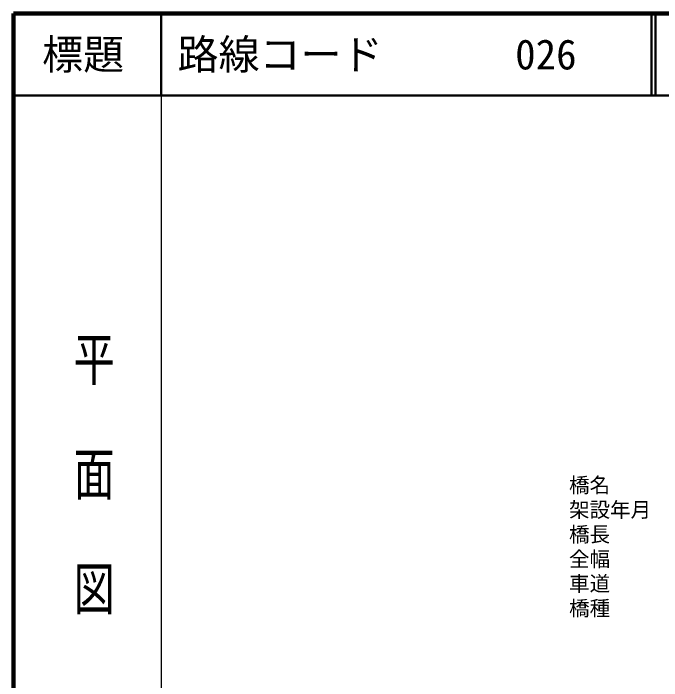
# Model space of a CAD drawing. Units: millimetres, scale not verified. Extents: x 40000 to 680000, y 20000 to 380000.
# Drawn here: x 40000 to 118986, y 298710 to 380000 of the extents above; entities that cross this region are included whole.
import ezdxf
from ezdxf.enums import TextEntityAlignment as Align

# ---------------------------------------------------------------- set-up
doc = ezdxf.new("R2010")
doc.units = ezdxf.units.MM
doc.header["$LTSCALE"] = 1000
doc.layers.add('M-BMK-HTXT', color=7, linetype='Continuous')
doc.layers.add('M-TTL-TXT', color=7, linetype='Continuous')
for name, color, linetype, lineweight in [('M-TTL', 2, 'Continuous', 140), ('M-TTL-BAND', 7, 'Continuous', 25), ('M-TTL-LINE', 7, 'Continuous', 50)]:
    doc.layers.add(name, color=color, linetype=linetype, lineweight=lineweight)
doc.styles.add('@ＭＳ ゴシック', font='')
doc.styles.add('ＭＳ ゴシック', font='')
doc.styles.get('@ＭＳ ゴシック').set_extended_font_data('@MS Gothic')
doc.styles.get('ＭＳ ゴシック').set_extended_font_data('MS Gothic')

msp = doc.modelspace()

# ---------------------------------------------------------------- linework, layer by layer
at = {"layer": 'M-TTL'}
for p, q in [((40000, 380000), (40000, 20000)), ((680000, 380000), (40000, 380000))]:
    msp.add_line(p, q, dxfattribs=at)
at = {"layer": 'M-TTL-BAND'}
msp.add_line((58000, 370000), (58000, 20000), dxfattribs=at)
at = {"layer": 'M-TTL-LINE'}
for p, q in [((58000, 380000), (58000, 370000)), ((117750, 380000), (117750, 370000)), ((118250, 380000), (118250, 370000)), ((40000, 370000), (680000, 370000))]:
    msp.add_line(p, q, dxfattribs=at)

# ---------------------------------------------------------------- texts
at = {"layer": 'M-BMK-HTXT', "style": 'ＭＳ ゴシック'}
for s, p in [('橋名', (107705, 321062)), ('架設年月', (107705, 318062)), ('橋長', (107705, 315062)), ('全幅', (107705, 312062)), ('車道', (107705, 309062)), ('橋種', (107705, 306062))]:
    msp.add_text(s, height=1833, dxfattribs=at).set_placement(p, align=Align.BOTTOM_LEFT)
at = {"layer": 'M-TTL-BAND', "style": '@ＭＳ ゴシック', "width": 1.4}
msp.add_text('平  面  図', height=3666, rotation=270, dxfattribs=at).set_placement((49777, 306475), align=Align.MIDDLE_RIGHT)
at = {"layer": 'M-TTL-TXT', "style": 'ＭＳ ゴシック'}
msp.add_text('標題', height=3666, dxfattribs=at).set_placement((48500, 375000), align=Align.MIDDLE_CENTER)
for s, p in [('路線コード', (60000, 375000)), ('026', (101142, 375000))]:
    msp.add_text(s, height=3666, dxfattribs=at).set_placement(p, align=Align.MIDDLE_LEFT)

doc.saveas('drawing.dxf')
